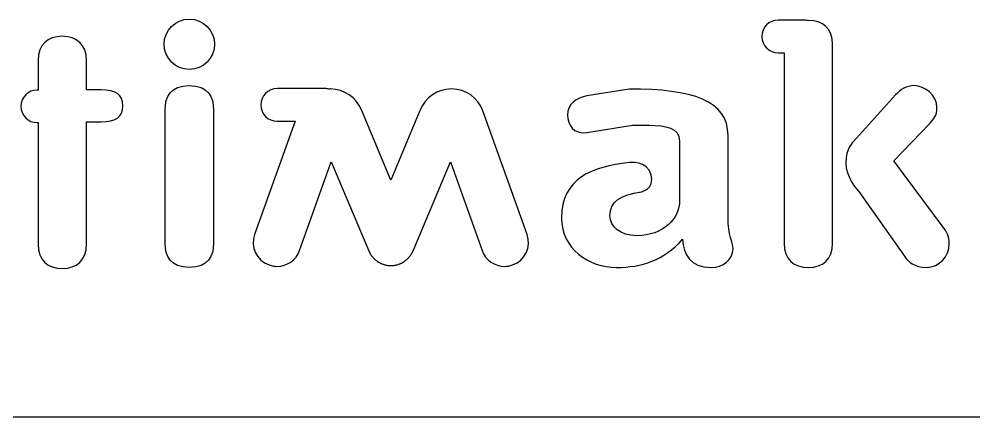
# Model space of a CAD drawing. Header units: millimetres. Extents: x -336 to 378, y -580 to 628.
# Drawn here: x -178.2 to -109.8, y -569.9 to -541.3 of the extents above; entities that cross this region are included whole.
import ezdxf

# ---------------------------------------------------------------- set-up
doc = ezdxf.new("R2010")
doc.units = ezdxf.units.MM
doc.layers.add('Cuts', color=1, linetype='Continuous', lineweight=25, true_color=0xff0000)
doc.layers.add('Text', color=5, linetype='Continuous', lineweight=25, true_color=0x0000ff)

msp = doc.modelspace()

# ---------------------------------------------------------------- linework, layer by layer
at = {"layer": 'Cuts', "color": 1, "lineweight": 25, "true_color": 0xff0000}
msp.add_lwpolyline([(-271.298, -569.889), (-21.268, -569.889)], dxfattribs=at)
at = {"layer": 'Text', "color": 5, "lineweight": 25, "true_color": 0x0000ff}
for points in [[(-121.969, -541.401), (-123.828, -541.401)], [(-119.924, -557.424), (-119.924, -543.156)], [(-123.828, -543.741), (-123.395, -543.741), (-123.395, -557.424)], [(-176.885, -544.297), (-176.885, -546.418), (-176.943, -546.418)], [(-172.366, -546.414), (-173.413, -546.414), (-173.413, -544.297)], [(-156.298, -546.316), (-159.746, -546.316)], [(-134.515, -546.346), (-137.544, -546.843)], [(-115.408, -546.771), (-118.425, -550.124)], [(-167.775, -557.424), (-167.775, -547.84), (-167.775, -547.84)], [(-164.304, -547.84), (-164.304, -557.424)], [(-149.477, -547.85), (-151.59, -552.879), (-153.704, -547.849)], [(-141.82, -556.784), (-144.992, -547.908)], [(-176.943, -548.759), (-176.885, -548.759), (-176.885, -557.495)], [(-173.413, -557.495), (-173.413, -548.698), (-172.366, -548.698)], [(-159.746, -548.657), (-158.457, -548.657), (-161.362, -556.785)], [(-137.544, -549.479), (-134.257, -548.952), (-133.074, -548.952)], [(-111.913, -556.353), (-115.527, -551.503), (-112.959, -548.816)], [(-127.415, -555.498), (-127.415, -549.671)], [(-130.887, -550.099), (-130.887, -554.356)], [(-158.13, -557.94), (-155.858, -551.582), (-153.172, -557.973)], [(-150.008, -557.972), (-150.001, -557.956), (-150.001, -557.956), (-147.322, -551.583), (-145.052, -557.939)], [(-118.048, -553.714), (-114.766, -558.352)], [(-141.82, -556.786), (-141.82, -556.784)]]:
    msp.add_lwpolyline(points, dxfattribs=at)
for points in [[(-167.847, -543.132), (-167.847, -542.134), (-167.038, -541.325), (-166.039, -541.325)], [(-166.039, -541.325), (-165.041, -541.325), (-164.232, -542.134), (-164.232, -543.132)], [(-123.828, -541.401), (-124.474, -541.401), (-124.998, -541.925), (-124.998, -542.57)], [(-121.729, -541.425), (-121.807, -541.409), (-121.886, -541.401), (-121.969, -541.401)], [(-121.66, -541.42), (-121.684, -541.42), (-121.705, -541.425), (-121.729, -541.425)], [(-119.924, -543.156), (-119.924, -542.015), (-120.614, -541.42), (-121.66, -541.42)], [(-175.148, -542.562), (-176.195, -542.562), (-176.885, -543.156), (-176.885, -544.297)], [(-173.413, -544.297), (-173.413, -543.156), (-174.103, -542.562), (-175.148, -542.562)], [(-124.998, -542.57), (-124.998, -543.218), (-124.474, -543.741), (-123.828, -543.741)], [(-166.039, -544.939), (-167.038, -544.939), (-167.847, -544.131), (-167.847, -543.132)], [(-164.232, -543.132), (-164.232, -544.131), (-165.041, -544.939), (-166.039, -544.939)], [(-167.775, -547.84), (-167.775, -546.913), (-167.396, -546.105), (-166.039, -546.105)], [(-166.039, -546.105), (-164.684, -546.105), (-164.304, -546.913), (-164.304, -547.84)], [(-114.076, -546.105), (-114.6, -546.105), (-115.052, -546.391), (-115.408, -546.771)], [(-112.436, -547.674), (-112.436, -546.795), (-113.291, -546.105), (-114.076, -546.105)], [(-176.943, -546.418), (-177.589, -546.418), (-178.113, -546.942), (-178.113, -547.588)], [(-170.797, -547.555), (-170.797, -546.723), (-171.344, -546.414), (-172.366, -546.414)], [(-159.746, -546.316), (-160.392, -546.316), (-160.916, -546.84), (-160.916, -547.486)], [(-156.024, -546.352), (-156.112, -546.33), (-156.203, -546.316), (-156.298, -546.316)], [(-155.936, -546.344), (-155.966, -546.344), (-155.994, -546.35), (-156.024, -546.352)], [(-155.922, -546.344), (-155.927, -546.344), (-155.931, -546.344), (-155.936, -546.344)], [(-153.704, -547.849), (-154.053, -546.951), (-154.935, -546.351), (-155.922, -546.344)], [(-147.252, -546.343), (-148.241, -546.347), (-149.127, -546.948), (-149.477, -547.85)], [(-147.245, -546.343), (-147.247, -546.343), (-147.249, -546.343), (-147.252, -546.343)], [(-144.992, -547.908), (-145.327, -546.973), (-146.233, -546.343), (-147.245, -546.343)], [(-137.544, -546.843), (-138.266, -546.992), (-138.928, -547.384), (-138.928, -548.227)], [(-127.415, -549.671), (-127.415, -547.175), (-129.933, -546.346), (-134.515, -546.346)], [(-178.113, -547.588), (-178.113, -548.235), (-177.589, -548.759), (-176.943, -548.759)], [(-172.366, -548.698), (-171.344, -548.698), (-170.797, -548.387), (-170.797, -547.555)], [(-160.916, -547.486), (-160.916, -548.133), (-160.392, -548.657), (-159.746, -548.657)], [(-138.928, -548.227), (-138.928, -548.874), (-138.469, -549.616), (-137.544, -549.479)], [(-112.959, -548.816), (-112.65, -548.483), (-112.436, -548.293), (-112.436, -547.674)], [(-133.074, -548.952), (-131.909, -548.952), (-130.887, -549.101), (-130.887, -550.099)], [(-118.425, -550.124), (-118.425, -550.124), (-118.979, -550.634), (-118.979, -551.647)], [(-134.501, -551.622), (-137.165, -551.931), (-139.352, -552.739), (-139.352, -555.617)], [(-132.924, -552.498), (-133.202, -551.46), (-134.501, -551.622), (-134.501, -551.622)], [(-118.979, -551.647), (-118.979, -552.698), (-118.048, -553.714), (-118.048, -553.714)], [(-133.645, -553.738), (-133.645, -553.738), (-132.646, -553.538), (-132.924, -552.498)], [(-135.881, -555.45), (-135.881, -554.404), (-135.096, -553.951), (-133.645, -553.738)], [(-130.887, -554.356), (-130.887, -555.64), (-132.052, -556.876), (-133.954, -556.876)], [(-139.352, -555.617), (-139.352, -557.804), (-137.402, -559.159), (-135.429, -559.159)], [(-133.954, -556.876), (-135.143, -556.876), (-135.881, -556.235), (-135.881, -555.45)], [(-127.059, -557.828), (-127.059, -557.281), (-127.415, -556.947), (-127.415, -555.498)], [(-111.556, -557.472), (-111.556, -556.9), (-111.794, -556.52), (-111.913, -556.353)], [(-161.362, -556.785), (-161.681, -557.677), (-161.216, -558.659), (-160.323, -558.979)], [(-142.858, -558.978), (-141.966, -558.66), (-141.501, -557.678), (-141.82, -556.786)], [(-135.429, -559.159), (-133.598, -559.159), (-132.028, -558.637), (-130.673, -557.138)], [(-130.673, -557.138), (-130.625, -558.209), (-130.126, -559.159), (-128.628, -559.159)], [(-176.885, -557.495), (-176.885, -558.636), (-176.195, -559.231), (-175.149, -559.231)], [(-175.149, -559.231), (-174.103, -559.231), (-173.413, -558.636), (-173.413, -557.495)], [(-166.039, -559.159), (-167.396, -559.159), (-167.775, -558.351), (-167.775, -557.424)], [(-164.304, -557.424), (-164.304, -558.351), (-164.684, -559.159), (-166.039, -559.159)], [(-128.628, -559.159), (-127.795, -559.159), (-127.059, -558.613), (-127.059, -557.828)], [(-123.395, -557.424), (-123.395, -558.565), (-122.706, -559.159), (-121.66, -559.159)], [(-121.66, -559.159), (-120.614, -559.159), (-119.924, -558.565), (-119.924, -557.424)], [(-113.197, -559.16), (-112.269, -559.16), (-111.556, -558.352), (-111.556, -557.472)], [(-159.746, -559.078), (-159.041, -559.078), (-158.381, -558.642), (-158.13, -557.94)], [(-153.172, -557.973), (-153.133, -558.065), (-153.086, -558.149), (-153.035, -558.23)], [(-153.035, -558.23), (-153.021, -558.251), (-153.006, -558.269), (-152.992, -558.289)], [(-152.992, -558.289), (-152.947, -558.353), (-152.9, -558.413), (-152.848, -558.469)], [(-152.848, -558.469), (-152.826, -558.492), (-152.805, -558.515), (-152.782, -558.536)], [(-152.782, -558.536), (-152.725, -558.591), (-152.665, -558.642), (-152.601, -558.689)], [(-150.578, -558.688), (-150.515, -558.642), (-150.455, -558.592), (-150.399, -558.537)], [(-150.399, -558.537), (-150.375, -558.515), (-150.353, -558.492), (-150.331, -558.469)], [(-150.331, -558.469), (-150.28, -558.414), (-150.234, -558.355), (-150.19, -558.292)], [(-150.19, -558.292), (-150.175, -558.271), (-150.158, -558.251), (-150.145, -558.229)], [(-150.145, -558.229), (-150.093, -558.148), (-150.047, -558.063), (-150.008, -557.972)], [(-145.052, -557.939), (-144.801, -558.641), (-144.141, -559.078), (-143.436, -559.078)], [(-114.766, -558.352), (-114.504, -558.732), (-114.053, -559.16), (-113.197, -559.16)], [(-160.323, -558.979), (-160.132, -559.047), (-159.937, -559.078), (-159.746, -559.078)], [(-152.601, -558.689), (-152.582, -558.703), (-152.565, -558.718), (-152.545, -558.731)], [(-152.545, -558.731), (-152.461, -558.788), (-152.371, -558.836), (-152.277, -558.877)], [(-152.277, -558.877), (-152.27, -558.88), (-152.263, -558.885), (-152.255, -558.889)], [(-152.255, -558.889), (-152.238, -558.896), (-152.22, -558.898), (-152.203, -558.905)], [(-152.203, -558.905), (-152.13, -558.933), (-152.055, -558.956), (-151.979, -558.974)], [(-151.979, -558.974), (-151.948, -558.981), (-151.918, -558.989), (-151.887, -558.994)], [(-151.887, -558.994), (-151.791, -559.011), (-151.694, -559.023), (-151.595, -559.023)], [(-151.595, -559.023), (-151.594, -559.023), (-151.592, -559.023), (-151.591, -559.023)], [(-151.589, -559.023), (-151.588, -559.023), (-151.586, -559.023), (-151.585, -559.023)], [(-151.585, -559.023), (-151.486, -559.023), (-151.389, -559.011), (-151.293, -558.994)], [(-151.293, -558.994), (-151.262, -558.989), (-151.232, -558.981), (-151.201, -558.974)], [(-151.201, -558.974), (-151.125, -558.956), (-151.051, -558.933), (-150.978, -558.905)], [(-150.978, -558.905), (-150.96, -558.898), (-150.942, -558.896), (-150.925, -558.889)], [(-150.925, -558.889), (-150.917, -558.885), (-150.91, -558.88), (-150.902, -558.877)], [(-150.902, -558.877), (-150.809, -558.836), (-150.72, -558.788), (-150.635, -558.731)], [(-150.635, -558.731), (-150.615, -558.718), (-150.597, -558.702), (-150.578, -558.688)], [(-143.436, -559.078), (-143.245, -559.078), (-143.049, -559.046), (-142.858, -558.978)]]:
    msp.add_open_spline(points, degree=3, dxfattribs=at)

doc.saveas('drawing.dxf')
